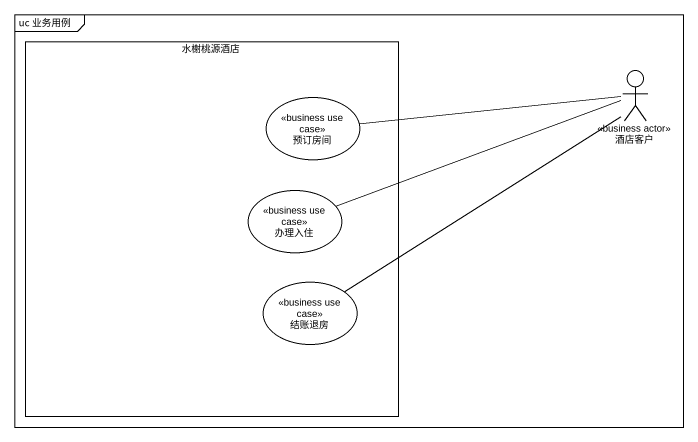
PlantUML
@startuml
mainframe uc 业务用例
rectangle 水榭桃源酒店 {
  usecase 预订房间 <<business use case>>
  usecase 办理入住 <<business use case>>
  usecase 结账退房 <<business use case>>
}
actor 酒店客户 <<business actor>>
酒店客户 -left- 预订房间
酒店客户 -left- 办理入住
酒店客户 -- 结账退房
@enduml
